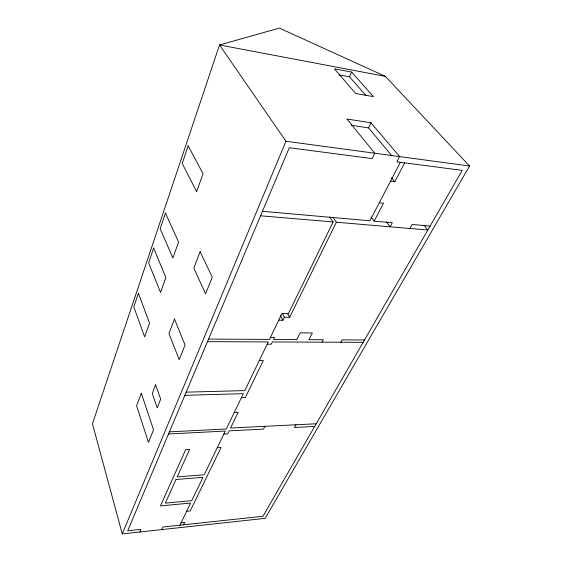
<?xml version="1.0" encoding="UTF-8"?>
<svg xmlns="http://www.w3.org/2000/svg" width="562" height="562" viewBox="0 0 562 562"><rect width="100%" height="100%" fill="white"/><g stroke="black" fill="none" stroke-linecap="round" stroke-linejoin="round"><path stroke-width="0.84" d="M122.277 533.9L285.946 141.259L219.517 44.96L279.419 28.1L385.384 76.369L469.544 166.022L265.173 518.34L122.277 533.9L92.456 423.776L219.517 44.96L385.384 76.369M139.854 531.989L140.999 529.369L127.693 530.795L289.282 147.736L372.1 158.582L374.749 153.236L346.958 119.032L370.983 122.769L399.596 156.587L396.884 161.828L462.196 170.377L262.967 516.267L162.875 527.016L161.673 529.608M366.024 95.631L349.536 76.811L351.657 72.055L334.383 68.81L355.69 93.524L373.435 96.608L351.657 72.055M391.883 155.836L368.532 127.883L370.983 122.769M179.924 525.189L190.588 503.06L160.465 505.912L185.678 449.642L189.633 449.396L177.185 476.906L204.21 474.799L225.292 431.061L168.53 433.99M183.479 524.803L184.666 522.372L181.097 522.751M278.731 320.192L282.897 320.27L284.393 317.2L282.307 313.35M329.718 216.932L333.133 221.962L288.348 313.687L281.934 313.54L269.458 339.427L208.572 339.069M284.393 317.2L289.648 317.312L336.35 222.236L332.922 217.213M400.355 162.285L369.929 220.775L262.461 211.319M264.92 426.326L263.473 429.094L229.141 430.864L227.687 433.857L223.845 434.068M386.403 221.899L390.091 226.802L392.29 222.742L374.123 221.14L383.523 203.205L379.294 202.784M390.492 181.252L394.763 181.751L404.675 162.847M322.075 342.153L323.368 339.75L308.875 339.659L312.36 332.971L300.192 332.845L296.757 339.589L273.575 339.455L274.572 337.404L270.448 337.376M340.783 342.237L342.096 339.855L364.499 339.989M295.984 424.781L294.474 427.499L314.699 426.453M409.881 228.488L412.122 224.484L430.12 226.065M186.619 511.301L190.216 510.942L221.077 447.457L217.276 447.696M316.244 423.769L230.518 428.04L238.176 412.283L234.27 412.445M169.429 431.848L226.289 428.989L243.318 393.667L184.835 395.332M241.358 397.727L245.313 397.601L263.318 360.551L259.265 360.579M186.177 392.157L244.793 390.604L268.257 341.921L207.476 341.661M267.168 344.183L271.27 344.19L272.366 341.942L363.15 342.335M260.571 215.794L333.133 221.962M336.35 222.236L427.851 230.013L424.022 225.229M285.946 141.259L469.544 166.022M351.412 125.284L368.532 127.883M339.195 74.908L349.536 76.811M391.482 177.69L394.763 181.751M371.025 216.925L374.123 221.14M287.547 313.47L289.648 317.312M280.431 315.668L282.897 320.27M138.393 293.28L133.805 306.873L144.631 336.877L149.541 323.185L138.393 293.28M153.644 248.081L148.663 262.847L160.535 292.458L165.881 277.537L153.644 248.081M165.46 213.054L160.163 228.762L172.885 257.979L178.583 242.06L165.46 213.054M188.144 145.846L182.2 163.444L196.63 191.663L203.044 173.742L188.144 145.846M141.301 393.238L136.587 405.778L148.459 442.343L153.524 429.797L141.301 393.238M174.48 318.984L168.944 333.526L179.187 359.68L185.046 345.068L174.48 318.984M200.114 251.65L193.841 268.123L205.594 293.835L212.26 277.207L200.114 251.65M155.618 384.837L152.253 393.533L157.22 407.857L160.683 399.146L155.618 384.837M176.018 479.498L165.333 503.116L191.747 500.658L202.98 477.356L176.018 479.498"/></g></svg>
